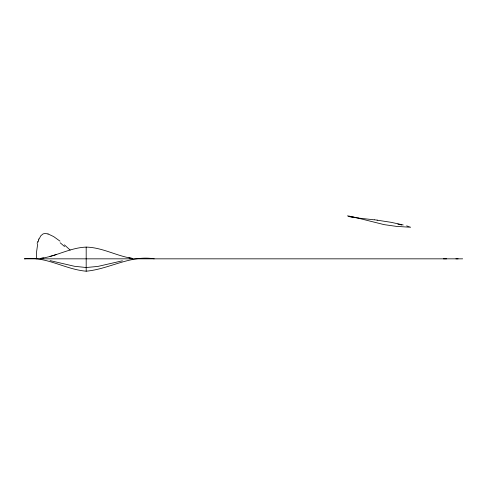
<?xml version="1.0" encoding="UTF-8"?>
<svg xmlns="http://www.w3.org/2000/svg" width="487" height="487" viewBox="0 0 487 487"><rect width="100%" height="100%" fill="white"/><g stroke="black" fill="none" stroke-linecap="round" stroke-linejoin="round"><path stroke-width="0.73" d="M36.336 258.834L36.659 251.347L37.651 244.151M38.144 242.002L38.576 240.481M39.039 239.135L40.811 235.775L42.959 233.991A41.334 13.374 55.3 0 1 48.055 234.034M43.489 257.94L40.135 258.475C55.926 256.521 70.171 247.658 86.187 247.11C102.227 247.396 116.588 256.016 132.263 258.39L128.927 257.781M50.027 256.436L56.358 254.555M122.414 260.795L97.917 266.413L86.187 267.527L74.481 266.286L50.027 260.606M462.65 258.834L24.35 258.834C45.991 256.01 65.173 269.451 86.187 271.198C109.185 269.147 130.437 254.841 154.209 258.834M347.487 215.802C348.363 216.904 353.27 217.22 355.48 217.683M458.115 258.834L455.905 258.834M443.42 258.834L446.579 258.834M374.199 219.82L358.213 218.042M377.108 220.173L391.006 222.297L403.224 224.964M348.564 215.918L349.38 216.064M352.801 216.818L384.17 224.641L396.369 226.376L410.632 227.265L406.633 225.877M47.982 233.894L53.673 236.603L59.962 241.114M64.4 244.839L70.14 250.075M86.187 247.092L86.187 271.198M358.341 218.042A23.114 1.297 4.6 0 1 355.613 217.683M349.794 216.472A57.095 1.546 15.8 0 1 351.955 216.916M350.938 216.587A62.646 2.204 17.9 0 1 354.901 217.543M397.8 224.063A60.528 2.058 11 0 1 401.83 225.049M374.314 219.777A26.207 1.857 6.1 0 1 377.309 220.142M37.14 243.561A174.036 57.716 54.8 0 1 37.682 241.461M38.351 240.194A129.706 41.919 56.7 0 1 38.838 238.873M60.181 242.788A121.026 47.726 62.4 0 1 64.552 246.556"/></g></svg>
